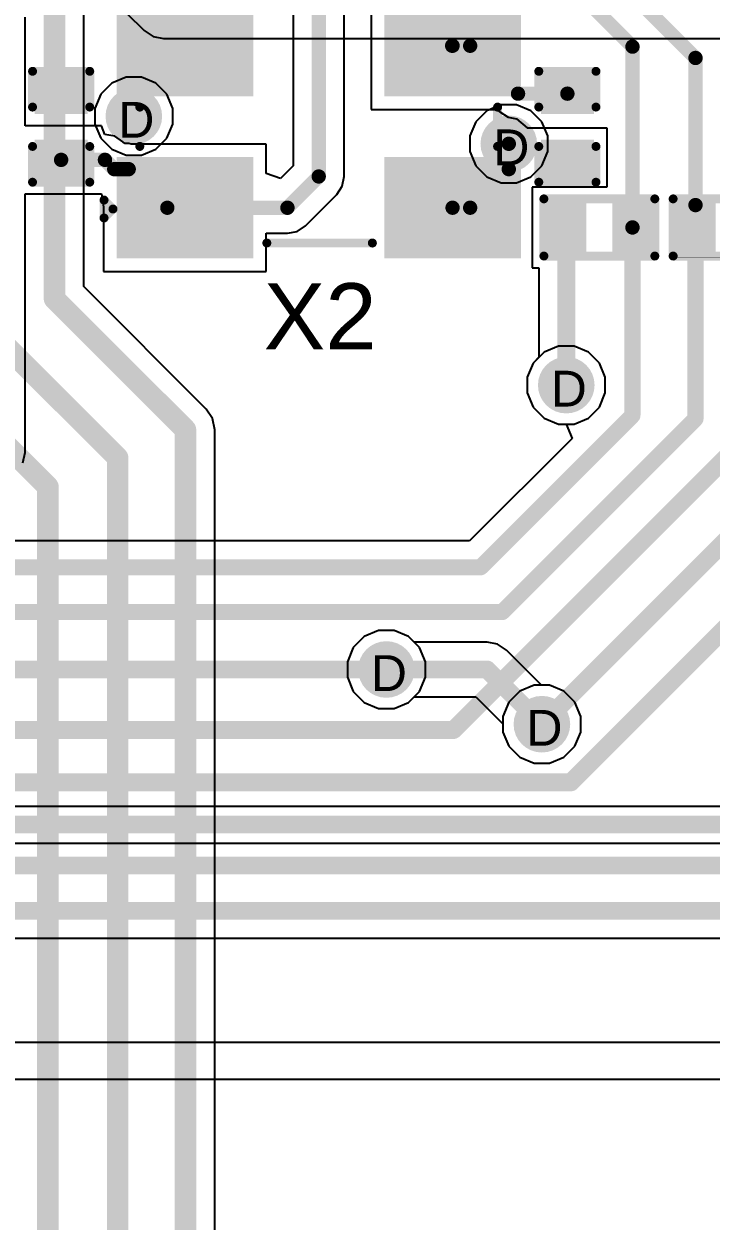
# Model space of a CAD drawing. Header units: inches. Extents: x 0 to 5401, y 0 to 5414.
# Drawn here: x 61.45 to 71.21, y 39.56 to 56.56 of the extents above; entities that cross this region are included whole.
import ezdxf

# ---------------------------------------------------------------- set-up
doc = ezdxf.new("R2010")
doc.units = ezdxf.units.IN
for name, color, linetype in [('Bottom Layer', 5, 'Continuous'), ('Bottom Solder', 6, 'Continuous'), ('Drill Drawing', 1, 'Continuous'), ('Layer 1', 16, 'Continuous'), ('Layer 2', 76, 'Continuous'), ('Top Layer', 1, 'Continuous'), ('Top Overlay', 2, 'Continuous'), ('Top Paste', 8, 'Continuous'), ('Top Solder', 216, 'Continuous'), ('Via Holes', 16, 'Continuous')]:
    doc.layers.add(name, color=color, linetype=linetype)
doc.styles.add('Arial', font='', dxfattribs={"height": 0.2})
doc.styles.get('Arial').set_extended_font_data('Arial')

# ---------------------------------------------------------------- blocks, each defined once
blk = doc.blocks.new('5TJ480000XYLBC__8')
at = {"layer": 'Top Layer'}
for points in [[(-2.8, 1.8), (-1, 1.8), (-1, 0.5), (-2.8, 0.5)], [(1, 1.8), (2.8, 1.8), (2.8, 0.5), (1, 0.5)], [(-2.8, -0.5), (-1, -0.5), (-1, -1.8), (-2.8, -1.8)], [(1, -0.5), (2.8, -0.5), (2.8, -1.8), (1, -1.8)]]:
    blk.add_hatch(color=1, dxfattribs=at).paths.add_polyline_path(points)
at = {"layer": 'Top Paste'}
for points in [[(-2.8, 1.8), (-1, 1.8), (-1, 0.5), (-2.8, 0.5)], [(1, 1.8), (2.8, 1.8), (2.8, 0.5), (1, 0.5)], [(-2.8, -0.5), (-1, -0.5), (-1, -1.8), (-2.8, -1.8)], [(1, -0.5), (2.8, -0.5), (2.8, -1.8), (1, -1.8)]]:
    blk.add_hatch(color=8, dxfattribs=at).paths.add_polyline_path(points)
at = {"layer": 'Top Solder'}
for points in [[(-2.87, 1.87), (-0.93, 1.87), (-0.93, 0.43), (-2.87, 0.43)], [(0.93, 1.87), (2.87, 1.87), (2.87, 0.43), (0.93, 0.43)], [(-2.87, -0.43), (-0.93, -0.43), (-0.93, -1.87), (-2.87, -1.87)], [(0.93, -0.43), (2.87, -0.43), (2.87, -1.87), (0.93, -1.87)]]:
    blk.add_hatch(color=216, dxfattribs=at).paths.add_polyline_path(points)
at = {"layer": 'Top Overlay'}
for points in [[(-0.737, 1.651, 0.127, 0.127, 0), (0.762, 1.651, 0.127, 0.127, 0)], [(-2.54, -0.279, 0.127, 0.127, 0), (-2.54, 0.279, 0.127, 0.127, 0)], [(2.54, -0.279, 0.127, 0.127, 0), (2.54, 0.279, 0.127, 0.127, 0)], [(-3.048, -1.295, 0.127, 0.127, 0), (-3.048, -1.041, 0.127, 0.127, 0)], [(-3.048, -1.041, 0.127, 0.127, 0), (-2.921, -1.168, 0.127, 0.127, 0)], [(-3.048, -1.295, 0.127, 0.127, 0), (-2.921, -1.168, 0.127, 0.127, 0)], [(-0.737, -1.651, 0.127, 0.127, 0), (0.762, -1.651, 0.127, 0.127, 0)]]:
    blk.add_lwpolyline(points, format="xyseb", dxfattribs=at)
for points in [[(-0.768, 1.651, 0.0635, 0.0635, 1), (-0.705, 1.651, 0.0635, 0.0635, 1)], [(0.73, 1.651, 0.0635, 0.0635, 1), (0.794, 1.651, 0.0635, 0.0635, 1)], [(-2.572, 0.279, 0.0635, 0.0635, 1), (-2.508, 0.279, 0.0635, 0.0635, 1)], [(2.508, 0.279, 0.0635, 0.0635, 1), (2.572, 0.279, 0.0635, 0.0635, 1)], [(-2.572, -0.279, 0.0635, 0.0635, 1), (-2.508, -0.279, 0.0635, 0.0635, 1)], [(2.508, -0.279, 0.0635, 0.0635, 1), (2.572, -0.279, 0.0635, 0.0635, 1)], [(-3.08, -1.041, 0.0635, 0.0635, 1), (-3.016, -1.041, 0.0635, 0.0635, 1)], [(-3.08, -1.041, 0.0635, 0.0635, 1), (-3.016, -1.041, 0.0635, 0.0635, 1)], [(-2.953, -1.168, 0.0635, 0.0635, 1), (-2.889, -1.168, 0.0635, 0.0635, 1)], [(-2.953, -1.168, 0.0635, 0.0635, 1), (-2.889, -1.168, 0.0635, 0.0635, 1)], [(-3.08, -1.295, 0.0635, 0.0635, 1), (-3.016, -1.295, 0.0635, 0.0635, 1)], [(-3.08, -1.295, 0.0635, 0.0635, 1), (-3.016, -1.295, 0.0635, 0.0635, 1)], [(-0.768, -1.651, 0.0635, 0.0635, 1), (-0.705, -1.651, 0.0635, 0.0635, 1)], [(0.73, -1.651, 0.0635, 0.0635, 1), (0.794, -1.651, 0.0635, 0.0635, 1)]]:
    blk.add_lwpolyline(points, format="xyseb", close=True, dxfattribs=at)
blk = doc.blocks.new('R___0402_157')
at = {"layer": 'Top Layer'}
for points in [[(-0.699, -0.318), (-0.699, 0.318), (-0.241, 0.318), (-0.241, -0.318)], [(0.241, -0.318), (0.241, 0.318), (0.699, 0.318), (0.699, -0.318)]]:
    blk.add_hatch(color=1, dxfattribs=at).paths.add_polyline_path(points)
at = {"layer": 'Top Paste'}
for points in [[(-0.699, -0.318), (-0.699, 0.318), (-0.241, 0.318), (-0.241, -0.318)], [(0.241, -0.318), (0.241, 0.318), (0.699, 0.318), (0.699, -0.318)]]:
    blk.add_hatch(color=8, dxfattribs=at).paths.add_polyline_path(points)
at = {"layer": 'Top Solder'}
for points in [[(-0.754, -0.373), (-0.754, 0.373), (-0.186, 0.373), (-0.186, -0.373)], [(0.186, -0.373), (0.186, 0.373), (0.754, 0.373), (0.754, -0.373)]]:
    blk.add_hatch(color=216, dxfattribs=at).paths.add_polyline_path(points)
at = {"layer": 'Top Overlay'}
for points in [[(-0.787, -0.406, 0.127, 0.127, 0), (-0.787, 0.406, 0.127, 0.127, 0)], [(-0.787, 0.406, 0.127, 0.127, 0), (0.787, 0.406, 0.127, 0.127, 0)], [(0.787, -0.406, 0.127, 0.127, 0), (0.787, 0.406, 0.127, 0.127, 0)], [(-0.787, -0.406, 0.127, 0.127, 0), (0.787, -0.406, 0.127, 0.127, 0)], [(-0.813, -0.432, 0.00323, 0.00323, 0), (0.813, -0.432, 0.00323, 0.00323, 0)]]:
    blk.add_lwpolyline(points, format="xyseb", dxfattribs=at)
for points in [[(-0.819, 0.406, 0.0635, 0.0635, 1), (-0.756, 0.406, 0.0635, 0.0635, 1)], [(-0.819, 0.406, 0.0635, 0.0635, 1), (-0.756, 0.406, 0.0635, 0.0635, 1)], [(0.756, 0.406, 0.0635, 0.0635, 1), (0.819, 0.406, 0.0635, 0.0635, 1)], [(0.756, 0.406, 0.0635, 0.0635, 1), (0.819, 0.406, 0.0635, 0.0635, 1)], [(-0.819, -0.406, 0.0635, 0.0635, 1), (-0.756, -0.406, 0.0635, 0.0635, 1)], [(-0.819, -0.406, 0.0635, 0.0635, 1), (-0.756, -0.406, 0.0635, 0.0635, 1)], [(-0.814, -0.432, 0.00161, 0.00161, 1), (-0.812, -0.432, 0.00161, 0.00161, 1)], [(0.756, -0.406, 0.0635, 0.0635, 1), (0.819, -0.406, 0.0635, 0.0635, 1)], [(0.756, -0.406, 0.0635, 0.0635, 1), (0.819, -0.406, 0.0635, 0.0635, 1)], [(0.812, -0.432, 0.00161, 0.00161, 1), (0.814, -0.432, 0.00161, 0.00161, 1)]]:
    blk.add_lwpolyline(points, format="xyseb", close=True, dxfattribs=at)
blk = doc.blocks.new('R___0402_158')
at = {"layer": 'Top Layer'}
for points in [[(-0.699, -0.318), (-0.699, 0.318), (-0.241, 0.318), (-0.241, -0.318)], [(0.241, -0.318), (0.241, 0.318), (0.699, 0.318), (0.699, -0.318)]]:
    blk.add_hatch(color=1, dxfattribs=at).paths.add_polyline_path(points)
at = {"layer": 'Top Paste'}
for points in [[(-0.699, -0.318), (-0.699, 0.318), (-0.241, 0.318), (-0.241, -0.318)], [(0.241, -0.318), (0.241, 0.318), (0.699, 0.318), (0.699, -0.318)]]:
    blk.add_hatch(color=8, dxfattribs=at).paths.add_polyline_path(points)
at = {"layer": 'Top Solder'}
for points in [[(-0.754, -0.373), (-0.754, 0.373), (-0.186, 0.373), (-0.186, -0.373)], [(0.186, -0.373), (0.186, 0.373), (0.754, 0.373), (0.754, -0.373)]]:
    blk.add_hatch(color=216, dxfattribs=at).paths.add_polyline_path(points)
at = {"layer": 'Top Overlay'}
for points in [[(-0.787, 0.406, 0.127, 0.127, 0), (-0.787, -0.406, 0.127, 0.127, 0)], [(0.787, 0.406, 0.127, 0.127, 0), (-0.787, 0.406, 0.127, 0.127, 0)], [(0.787, 0.406, 0.127, 0.127, 0), (0.787, -0.406, 0.127, 0.127, 0)], [(0.787, -0.406, 0.127, 0.127, 0), (-0.787, -0.406, 0.127, 0.127, 0)], [(0.813, -0.432, 0.00323, 0.00323, 0), (-0.813, -0.432, 0.00323, 0.00323, 0)]]:
    blk.add_lwpolyline(points, format="xyseb", dxfattribs=at)
for points in [[(-0.819, 0.406, 0.0635, 0.0635, 1), (-0.756, 0.406, 0.0635, 0.0635, 1)], [(-0.819, 0.406, 0.0635, 0.0635, 1), (-0.756, 0.406, 0.0635, 0.0635, 1)], [(0.756, 0.406, 0.0635, 0.0635, 1), (0.819, 0.406, 0.0635, 0.0635, 1)], [(0.756, 0.406, 0.0635, 0.0635, 1), (0.819, 0.406, 0.0635, 0.0635, 1)], [(-0.819, -0.406, 0.0635, 0.0635, 1), (-0.756, -0.406, 0.0635, 0.0635, 1)], [(-0.819, -0.406, 0.0635, 0.0635, 1), (-0.756, -0.406, 0.0635, 0.0635, 1)], [(-0.814, -0.432, 0.00161, 0.00161, 1), (-0.812, -0.432, 0.00161, 0.00161, 1)], [(0.756, -0.406, 0.0635, 0.0635, 1), (0.819, -0.406, 0.0635, 0.0635, 1)], [(0.756, -0.406, 0.0635, 0.0635, 1), (0.819, -0.406, 0.0635, 0.0635, 1)], [(0.812, -0.432, 0.00161, 0.00161, 1), (0.814, -0.432, 0.00161, 0.00161, 1)]]:
    blk.add_lwpolyline(points, format="xyseb", close=True, dxfattribs=at)
blk = doc.blocks.new('C___0402_306')
at = {"layer": 'Top Layer'}
for points in [[(-0.699, -0.318), (-0.699, 0.318), (-0.241, 0.318), (-0.241, -0.318)], [(0.241, -0.318), (0.241, 0.318), (0.699, 0.318), (0.699, -0.318)]]:
    blk.add_hatch(color=1, dxfattribs=at).paths.add_polyline_path(points)
at = {"layer": 'Top Paste'}
for points in [[(-0.699, -0.318), (-0.699, 0.318), (-0.241, 0.318), (-0.241, -0.318)], [(0.241, -0.318), (0.241, 0.318), (0.699, 0.318), (0.699, -0.318)]]:
    blk.add_hatch(color=8, dxfattribs=at).paths.add_polyline_path(points)
at = {"layer": 'Top Solder'}
for points in [[(-0.758, -0.377), (-0.758, 0.377), (-0.181, 0.377), (-0.181, -0.377)], [(0.181, -0.377), (0.181, 0.377), (0.758, 0.377), (0.758, -0.377)]]:
    blk.add_hatch(color=216, dxfattribs=at).paths.add_polyline_path(points)
at = {"layer": 'Top Overlay'}
for points in [[(-0.787, 0.406, 0.127, 0.127, 0), (-0.279, 0.406, 0.127, 0.127, 0)], [(-0.787, 0.406, 0.127, 0.127, 0), (-0.787, -0.406, 0.127, 0.127, 0)], [(0.279, 0.406, 0.127, 0.127, 0), (0.787, 0.406, 0.127, 0.127, 0)], [(0.787, 0.406, 0.127, 0.127, 0), (0.787, -0.406, 0.127, 0.127, 0)], [(-0.787, -0.406, 0.127, 0.127, 0), (-0.279, -0.406, 0.127, 0.127, 0)], [(0.279, -0.406, 0.127, 0.127, 0), (0.787, -0.406, 0.127, 0.127, 0)]]:
    blk.add_lwpolyline(points, format="xyseb", dxfattribs=at)
for points in [[(-0.819, 0.406, 0.0635, 0.0635, 1), (-0.756, 0.406, 0.0635, 0.0635, 1)], [(-0.819, 0.406, 0.0635, 0.0635, 1), (-0.756, 0.406, 0.0635, 0.0635, 1)], [(-0.311, 0.406, 0.0635, 0.0635, 1), (-0.248, 0.406, 0.0635, 0.0635, 1)], [(0.248, 0.406, 0.0635, 0.0635, 1), (0.311, 0.406, 0.0635, 0.0635, 1)], [(0.756, 0.406, 0.0635, 0.0635, 1), (0.819, 0.406, 0.0635, 0.0635, 1)], [(0.756, 0.406, 0.0635, 0.0635, 1), (0.819, 0.406, 0.0635, 0.0635, 1)], [(-0.819, -0.406, 0.0635, 0.0635, 1), (-0.756, -0.406, 0.0635, 0.0635, 1)], [(-0.819, -0.406, 0.0635, 0.0635, 1), (-0.756, -0.406, 0.0635, 0.0635, 1)], [(-0.311, -0.406, 0.0635, 0.0635, 1), (-0.248, -0.406, 0.0635, 0.0635, 1)], [(0.248, -0.406, 0.0635, 0.0635, 1), (0.311, -0.406, 0.0635, 0.0635, 1)], [(0.756, -0.406, 0.0635, 0.0635, 1), (0.819, -0.406, 0.0635, 0.0635, 1)], [(0.756, -0.406, 0.0635, 0.0635, 1), (0.819, -0.406, 0.0635, 0.0635, 1)]]:
    blk.add_lwpolyline(points, format="xyseb", close=True, dxfattribs=at)
blk = doc.blocks.new('C___0402_307')
at = {"layer": 'Top Layer'}
for points in [[(-0.699, -0.318), (-0.699, 0.317), (-0.241, 0.317), (-0.241, -0.318)], [(0.241, -0.318), (0.241, 0.317), (0.699, 0.317), (0.699, -0.318)]]:
    blk.add_hatch(color=1, dxfattribs=at).paths.add_polyline_path(points)
at = {"layer": 'Top Paste'}
for points in [[(-0.699, -0.318), (-0.699, 0.317), (-0.241, 0.317), (-0.241, -0.318)], [(0.241, -0.318), (0.241, 0.317), (0.699, 0.317), (0.699, -0.318)]]:
    blk.add_hatch(color=8, dxfattribs=at).paths.add_polyline_path(points)
at = {"layer": 'Top Solder'}
for points in [[(-0.758, -0.377), (-0.758, 0.377), (-0.181, 0.377), (-0.181, -0.377)], [(0.181, -0.377), (0.181, 0.377), (0.758, 0.377), (0.758, -0.377)]]:
    blk.add_hatch(color=216, dxfattribs=at).paths.add_polyline_path(points)
at = {"layer": 'Top Overlay'}
for points in [[(-0.279, 0.406, 0.127, 0.127, 0), (-0.787, 0.406, 0.127, 0.127, 0)], [(-0.787, -0.406, 0.127, 0.127, 0), (-0.787, 0.406, 0.127, 0.127, 0)], [(0.787, 0.406, 0.127, 0.127, 0), (0.279, 0.406, 0.127, 0.127, 0)], [(0.787, -0.406, 0.127, 0.127, 0), (0.787, 0.406, 0.127, 0.127, 0)], [(-0.279, -0.406, 0.127, 0.127, 0), (-0.787, -0.406, 0.127, 0.127, 0)], [(0.787, -0.406, 0.127, 0.127, 0), (0.279, -0.406, 0.127, 0.127, 0)]]:
    blk.add_lwpolyline(points, format="xyseb", dxfattribs=at)
for points in [[(-0.819, 0.406, 0.0635, 0.0635, 1), (-0.756, 0.406, 0.0635, 0.0635, 1)], [(-0.819, 0.406, 0.0635, 0.0635, 1), (-0.756, 0.406, 0.0635, 0.0635, 1)], [(-0.311, 0.406, 0.0635, 0.0635, 1), (-0.248, 0.406, 0.0635, 0.0635, 1)], [(0.248, 0.406, 0.0635, 0.0635, 1), (0.311, 0.406, 0.0635, 0.0635, 1)], [(0.756, 0.406, 0.0635, 0.0635, 1), (0.819, 0.406, 0.0635, 0.0635, 1)], [(0.756, 0.406, 0.0635, 0.0635, 1), (0.819, 0.406, 0.0635, 0.0635, 1)], [(-0.819, -0.406, 0.0635, 0.0635, 1), (-0.756, -0.406, 0.0635, 0.0635, 1)], [(-0.819, -0.406, 0.0635, 0.0635, 1), (-0.756, -0.406, 0.0635, 0.0635, 1)], [(-0.311, -0.406, 0.0635, 0.0635, 1), (-0.248, -0.406, 0.0635, 0.0635, 1)], [(0.248, -0.406, 0.0635, 0.0635, 1), (0.311, -0.406, 0.0635, 0.0635, 1)], [(0.756, -0.406, 0.0635, 0.0635, 1), (0.819, -0.406, 0.0635, 0.0635, 1)], [(0.756, -0.406, 0.0635, 0.0635, 1), (0.819, -0.406, 0.0635, 0.0635, 1)]]:
    blk.add_lwpolyline(points, format="xyseb", close=True, dxfattribs=at)

msp = doc.modelspace()

# ---------------------------------------------------------------- hatches: boundary and pattern name
at = {"layer": 'Bottom Layer'}
h = msp.add_hatch(color=5, dxfattribs=at)
edge = h.paths.add_edge_path()
edge.add_arc((63.013, 55.246), 0.3, 0, 360)
h = msp.add_hatch(color=5, dxfattribs=at)
edge = h.paths.add_edge_path()
edge.add_arc((68.337, 54.855), 0.3, 0, 360)
h = msp.add_hatch(color=5, dxfattribs=at)
edge = h.paths.add_edge_path()
edge.add_arc((69.153, 51.428), 0.3, 0, 360)
h = msp.add_hatch(color=5, dxfattribs=at)
edge = h.paths.add_edge_path()
edge.add_arc((66.599, 47.39), 0.3, 0, 360)
h = msp.add_hatch(color=5, dxfattribs=at)
edge = h.paths.add_edge_path()
edge.add_arc((68.807, 46.613), 0.3, 0, 360)
at = {"layer": 'Bottom Solder'}
h = msp.add_hatch(color=6, dxfattribs=at)
edge = h.paths.add_edge_path()
edge.add_arc((63.013, 55.246), 0.402, 0, 360)
h = msp.add_hatch(color=6, dxfattribs=at)
edge = h.paths.add_edge_path()
edge.add_arc((68.337, 54.855), 0.402, 0, 360)
h = msp.add_hatch(color=6, dxfattribs=at)
edge = h.paths.add_edge_path()
edge.add_arc((69.153, 51.428), 0.402, 0, 360)
h = msp.add_hatch(color=6, dxfattribs=at)
edge = h.paths.add_edge_path()
edge.add_arc((66.599, 47.39), 0.402, 0, 360)
h = msp.add_hatch(color=6, dxfattribs=at)
edge = h.paths.add_edge_path()
edge.add_arc((68.807, 46.613), 0.402, 0, 360)
at = {"layer": 'Layer 1'}
h = msp.add_hatch(color=16, dxfattribs=at)
edge = h.paths.add_edge_path()
edge.add_arc((63.013, 55.246), 0.3, 0, 360)
h = msp.add_hatch(color=16, dxfattribs=at)
edge = h.paths.add_edge_path()
edge.add_arc((68.337, 54.855), 0.3, 0, 360)
h = msp.add_hatch(color=16, dxfattribs=at)
edge = h.paths.add_edge_path()
edge.add_arc((69.153, 51.428), 0.3, 0, 360)
h = msp.add_hatch(color=16, dxfattribs=at)
edge = h.paths.add_edge_path()
edge.add_arc((66.599, 47.39), 0.3, 0, 360)
h = msp.add_hatch(color=16, dxfattribs=at)
edge = h.paths.add_edge_path()
edge.add_arc((68.807, 46.613), 0.3, 0, 360)
at = {"layer": 'Layer 2'}
h = msp.add_hatch(color=76, dxfattribs=at)
edge = h.paths.add_edge_path()
edge.add_arc((63.013, 55.246), 0.3, 0, 360)
h = msp.add_hatch(color=76, dxfattribs=at)
edge = h.paths.add_edge_path()
edge.add_arc((68.337, 54.855), 0.3, 0, 360)
h = msp.add_hatch(color=76, dxfattribs=at)
edge = h.paths.add_edge_path()
edge.add_arc((69.153, 51.428), 0.3, 0, 360)
h = msp.add_hatch(color=76, dxfattribs=at)
edge = h.paths.add_edge_path()
edge.add_arc((66.599, 47.39), 0.3, 0, 360)
h = msp.add_hatch(color=76, dxfattribs=at)
edge = h.paths.add_edge_path()
edge.add_arc((68.807, 46.613), 0.3, 0, 360)
at = {"layer": 'Top Layer'}
h = msp.add_hatch(color=1, dxfattribs=at)
edge = h.paths.add_edge_path()
edge.add_arc((63.013, 55.246), 0.3, 0, 360)
h = msp.add_hatch(color=1, dxfattribs=at)
edge = h.paths.add_edge_path()
edge.add_arc((68.337, 54.855), 0.3, 0, 360)
h = msp.add_hatch(color=1, dxfattribs=at)
edge = h.paths.add_edge_path()
edge.add_arc((69.153, 51.428), 0.3, 0, 360)
h = msp.add_hatch(color=1, dxfattribs=at)
edge = h.paths.add_edge_path()
edge.add_arc((66.599, 47.39), 0.3, 0, 360)
h = msp.add_hatch(color=1, dxfattribs=at)
edge = h.paths.add_edge_path()
edge.add_arc((68.807, 46.613), 0.3, 0, 360)
at = {"layer": 'Top Solder'}
h = msp.add_hatch(color=216, dxfattribs=at)
edge = h.paths.add_edge_path()
edge.add_arc((63.013, 55.246), 0.402, 0, 360)
h = msp.add_hatch(color=216, dxfattribs=at)
edge = h.paths.add_edge_path()
edge.add_arc((68.337, 54.855), 0.402, 0, 360)
h = msp.add_hatch(color=216, dxfattribs=at)
edge = h.paths.add_edge_path()
edge.add_arc((69.153, 51.428), 0.402, 0, 360)
h = msp.add_hatch(color=216, dxfattribs=at)
edge = h.paths.add_edge_path()
edge.add_arc((66.599, 47.39), 0.402, 0, 360)
h = msp.add_hatch(color=216, dxfattribs=at)
edge = h.paths.add_edge_path()
edge.add_arc((68.807, 46.613), 0.402, 0, 360)
at = {"layer": 'Via Holes'}
h = msp.add_hatch(color=7, dxfattribs=at)
edge = h.paths.add_edge_path()
edge.add_arc((63.013, 55.246), 0.15, 0, 360)
h = msp.add_hatch(color=7, dxfattribs=at)
edge = h.paths.add_edge_path()
edge.add_arc((68.337, 54.855), 0.15, 0, 360)
h = msp.add_hatch(color=7, dxfattribs=at)
edge = h.paths.add_edge_path()
edge.add_arc((69.153, 51.428), 0.15, 0, 360)
h = msp.add_hatch(color=7, dxfattribs=at)
edge = h.paths.add_edge_path()
edge.add_arc((66.599, 47.39), 0.15, 0, 360)
h = msp.add_hatch(color=7, dxfattribs=at)
edge = h.paths.add_edge_path()
edge.add_arc((68.807, 46.613), 0.15, 0, 360)

# ---------------------------------------------------------------- linework, layer by layer
at = {"layer": 'Bottom Layer'}
for p, q in [((62.504, 57.119), (63.161, 56.462)), ((62.301, 52.827), (62.301, 57.035)), ((63.161, 56.462), (63.287, 56.378)), ((63.287, 56.378), (63.436, 56.349)), ((63.436, 56.349), (82.474, 56.349)), ((64.04, 51.088), (62.301, 52.827)), ((68.839, 51.898), (68.683, 51.742)), ((69.043, 51.982), (68.839, 51.898)), ((69.263, 51.982), (69.043, 51.982)), ((69.467, 51.898), (69.263, 51.982)), ((69.623, 51.742), (69.467, 51.898)), ((68.683, 51.742), (68.599, 51.539)), ((69.707, 51.539), (69.623, 51.742)), ((68.599, 51.539), (68.599, 51.318)), ((69.707, 51.318), (69.707, 51.539)), ((68.599, 51.318), (68.683, 51.115)), ((69.623, 51.115), (69.707, 51.318)), ((64.13, 50.953), (64.04, 51.088)), ((68.683, 51.115), (68.839, 50.959)), ((69.467, 50.959), (69.623, 51.115)), ((64.161, 50.795), (64.13, 50.953)), ((68.839, 50.959), (69.043, 50.874)), ((69.043, 50.874), (69.263, 50.874)), ((69.263, 50.874), (69.467, 50.959)), ((64.161, 25.248), (64.161, 50.795)), ((66.489, 47.944), (66.285, 47.859)), ((66.709, 47.944), (66.489, 47.944)), ((66.913, 47.859), (66.709, 47.944)), ((66.285, 47.859), (66.129, 47.704)), ((66.994, 47.778), (66.913, 47.859)), ((68.029, 47.778), (66.994, 47.778)), ((68.178, 47.749), (68.029, 47.778)), ((66.129, 47.704), (66.045, 47.5)), ((68.304, 47.664), (68.178, 47.749)), ((68.802, 47.167), (68.304, 47.664)), ((66.045, 47.5), (66.045, 47.28)), ((66.045, 47.28), (66.129, 47.076)), ((68.917, 47.167), (68.802, 47.167)), ((69.12, 47.082), (68.917, 47.167)), ((66.129, 47.076), (66.285, 46.92)), ((66.285, 46.92), (66.489, 46.836)), ((66.709, 46.836), (66.913, 46.92)), ((66.913, 46.92), (66.994, 47.001)), ((66.994, 47.001), (67.868, 47.001)), ((67.868, 47.001), (68.253, 46.617)), ((69.276, 46.926), (69.12, 47.082)), ((69.361, 46.723), (69.276, 46.926)), ((66.489, 46.836), (66.709, 46.836)), ((68.253, 46.617), (68.253, 46.502)), ((69.361, 46.502), (69.361, 46.723)), ((68.253, 46.502), (68.337, 46.299)), ((69.276, 46.299), (69.361, 46.502)), ((68.337, 46.299), (68.493, 46.143)), ((69.12, 46.143), (69.276, 46.299)), ((68.493, 46.143), (68.696, 46.059)), ((68.917, 46.059), (69.12, 46.143)), ((68.696, 46.059), (68.917, 46.059))]:
    msp.add_line(p, q, dxfattribs=at)
for points in [[(61.887, 52.655, 0.305, 0.305, 0), (61.887, 77.254, 0.305, 0.305, 0)], [(61.887, 52.655, 0.305, 0.305, 0), (63.747, 50.795, 0.305, 0.305, 0)], [(61.135, 52.044, 0.305, 0.305, 0), (62.784, 50.396, 0.305, 0.305, 0)], [(60.326, 51.453, 0.305, 0.305, 0), (61.793, 49.985, 0.305, 0.305, 0)], [(63.747, 25.076, 0.305, 0.305, 0), (63.747, 50.795, 0.305, 0.305, 0)], [(62.784, 23.355, 0.305, 0.305, 0), (62.784, 50.396, 0.305, 0.305, 0)], [(61.793, 25.058, 0.305, 0.305, 0), (61.793, 49.985, 0.305, 0.305, 0)], [(66.599, 47.39, 0.254, 0.254, 0), (68.029, 47.39, 0.254, 0.254, 0)], [(68.029, 47.39, 0.254, 0.254, 0), (68.807, 46.613, 0.254, 0.254, 0)]]:
    msp.add_lwpolyline(points, format="xyseb", dxfattribs=at)
for points in [[(61.81, 52.655, 0.152, 0.152, 1), (61.963, 52.655, 0.152, 0.152, 1)], [(61.81, 52.655, 0.152, 0.152, 1), (61.963, 52.655, 0.152, 0.152, 1)], [(63.671, 50.795, 0.152, 0.152, 1), (63.823, 50.795, 0.152, 0.152, 1)], [(63.671, 50.795, 0.152, 0.152, 1), (63.823, 50.795, 0.152, 0.152, 1)], [(62.707, 50.396, 0.152, 0.152, 1), (62.86, 50.396, 0.152, 0.152, 1)], [(62.707, 50.396, 0.152, 0.152, 1), (62.86, 50.396, 0.152, 0.152, 1)], [(61.717, 49.985, 0.152, 0.152, 1), (61.87, 49.985, 0.152, 0.152, 1)], [(61.717, 49.985, 0.152, 0.152, 1), (61.87, 49.985, 0.152, 0.152, 1)], [(66.535, 47.39, 0.127, 0.127, 1), (66.662, 47.39, 0.127, 0.127, 1)], [(67.966, 47.39, 0.127, 0.127, 1), (68.093, 47.39, 0.127, 0.127, 1)], [(67.966, 47.39, 0.127, 0.127, 1), (68.093, 47.39, 0.127, 0.127, 1)], [(68.743, 46.613, 0.127, 0.127, 1), (68.87, 46.613, 0.127, 0.127, 1)]]:
    msp.add_lwpolyline(points, format="xyseb", close=True, dxfattribs=at)
at = {"layer": 'Layer 1'}
for p, q in [((68.839, 51.898), (68.683, 51.742)), ((69.043, 51.982), (68.839, 51.898)), ((69.263, 51.982), (69.043, 51.982)), ((69.467, 51.898), (69.263, 51.982)), ((69.623, 51.742), (69.467, 51.898)), ((68.683, 51.742), (68.599, 51.539)), ((69.707, 51.539), (69.623, 51.742)), ((68.599, 51.539), (68.599, 51.318)), ((69.707, 51.318), (69.707, 51.539)), ((68.599, 51.318), (68.683, 51.115)), ((69.623, 51.115), (69.707, 51.318)), ((68.683, 51.115), (68.839, 50.959)), ((69.467, 50.959), (69.623, 51.115)), ((68.839, 50.959), (69.043, 50.874)), ((69.043, 50.874), (69.263, 50.874)), ((69.263, 50.874), (69.467, 50.959)), ((66.489, 47.944), (66.285, 47.859)), ((66.709, 47.944), (66.489, 47.944)), ((66.913, 47.859), (66.709, 47.944)), ((66.285, 47.859), (66.129, 47.704)), ((67.068, 47.704), (66.913, 47.859)), ((66.129, 47.704), (66.045, 47.5)), ((67.153, 47.5), (67.068, 47.704)), ((66.045, 47.5), (66.045, 47.28)), ((67.153, 47.28), (67.153, 47.5)), ((66.045, 47.28), (66.129, 47.076)), ((67.068, 47.076), (67.153, 47.28)), ((68.696, 47.167), (68.493, 47.082)), ((68.917, 47.167), (68.696, 47.167)), ((69.12, 47.082), (68.917, 47.167)), ((66.129, 47.076), (66.285, 46.92)), ((66.285, 46.92), (66.489, 46.836)), ((66.709, 46.836), (66.913, 46.92)), ((66.913, 46.92), (67.068, 47.076)), ((68.337, 46.926), (68.253, 46.723)), ((68.493, 47.082), (68.337, 46.926)), ((69.276, 46.926), (69.12, 47.082)), ((69.361, 46.723), (69.276, 46.926)), ((66.489, 46.836), (66.709, 46.836)), ((68.253, 46.723), (68.253, 46.502)), ((69.361, 46.502), (69.361, 46.723)), ((68.253, 46.502), (68.337, 46.299)), ((69.276, 46.299), (69.361, 46.502)), ((68.337, 46.299), (68.493, 46.143)), ((69.12, 46.143), (69.276, 46.299)), ((68.493, 46.143), (68.696, 46.059)), ((68.917, 46.059), (69.12, 46.143)), ((68.696, 46.059), (68.917, 46.059))]:
    msp.add_line(p, q, dxfattribs=at)
at = {"layer": 'Layer 2'}
for p, q in [((62.903, 55.8), (62.699, 55.716)), ((63.123, 55.8), (62.903, 55.8)), ((63.327, 55.716), (63.123, 55.8)), ((62.699, 55.716), (62.543, 55.56)), ((63.483, 55.56), (63.327, 55.716)), ((62.543, 55.56), (62.459, 55.357)), ((63.567, 55.357), (63.483, 55.56)), ((62.459, 55.357), (62.459, 55.136)), ((63.567, 55.136), (63.567, 55.357)), ((68.023, 55.325), (67.867, 55.169)), ((68.227, 55.409), (68.023, 55.325)), ((68.447, 55.409), (68.227, 55.409)), ((68.651, 55.325), (68.447, 55.409)), ((68.806, 55.169), (68.651, 55.325)), ((62.459, 55.136), (62.543, 54.933)), ((63.483, 54.933), (63.567, 55.136)), ((67.867, 55.169), (67.783, 54.966)), ((68.891, 54.966), (68.806, 55.169)), ((62.543, 54.933), (62.699, 54.777)), ((63.327, 54.777), (63.483, 54.933)), ((67.783, 54.966), (67.783, 54.745)), ((68.891, 54.745), (68.891, 54.966)), ((62.699, 54.777), (62.903, 54.692)), ((63.123, 54.692), (63.327, 54.777)), ((67.783, 54.745), (67.867, 54.542)), ((68.806, 54.542), (68.891, 54.745)), ((62.903, 54.692), (63.123, 54.692)), ((67.867, 54.542), (68.023, 54.386)), ((68.651, 54.386), (68.806, 54.542)), ((68.023, 54.386), (68.227, 54.301)), ((68.227, 54.301), (68.447, 54.301)), ((68.447, 54.301), (68.651, 54.386)), ((66.489, 47.944), (66.285, 47.859)), ((66.709, 47.944), (66.489, 47.944)), ((66.913, 47.859), (66.709, 47.944)), ((66.285, 47.859), (66.129, 47.704)), ((67.068, 47.704), (66.913, 47.859)), ((66.129, 47.704), (66.045, 47.5)), ((67.153, 47.5), (67.068, 47.704)), ((66.045, 47.5), (66.045, 47.28)), ((67.153, 47.28), (67.153, 47.5)), ((66.045, 47.28), (66.129, 47.076)), ((67.068, 47.076), (67.153, 47.28)), ((68.696, 47.167), (68.493, 47.082)), ((68.917, 47.167), (68.696, 47.167)), ((69.12, 47.082), (68.917, 47.167)), ((66.129, 47.076), (66.285, 46.92)), ((66.285, 46.92), (66.489, 46.836)), ((66.709, 46.836), (66.913, 46.92)), ((66.913, 46.92), (67.068, 47.076)), ((68.337, 46.926), (68.253, 46.723)), ((68.493, 47.082), (68.337, 46.926)), ((69.276, 46.926), (69.12, 47.082)), ((69.361, 46.723), (69.276, 46.926)), ((66.489, 46.836), (66.709, 46.836)), ((68.253, 46.723), (68.253, 46.502)), ((69.361, 46.502), (69.361, 46.723)), ((68.253, 46.502), (68.337, 46.299)), ((69.276, 46.299), (69.361, 46.502)), ((68.337, 46.299), (68.493, 46.143)), ((69.12, 46.143), (69.276, 46.299)), ((68.493, 46.143), (68.696, 46.059)), ((68.917, 46.059), (69.12, 46.143)), ((68.696, 46.059), (68.917, 46.059)), ((108.052, 45.444), (34.68, 45.444)), ((34.68, 44.926), (108.052, 44.926))]:
    msp.add_line(p, q, dxfattribs=at)
at = {"layer": 'Top Layer'}
for p, q in [((65.276, 57.154), (65.276, 54.541)), ((66.001, 54.391), (66.001, 57.103)), ((66.384, 57.089), (66.384, 55.343)), ((61.468, 55.109), (61.468, 56.651)), ((66.384, 55.343), (68.18, 55.343)), ((68.18, 55.343), (68.212, 55.31)), ((68.212, 55.31), (68.212, 55.31)), ((68.212, 55.31), (68.33, 55.232)), ((62.552, 55.109), (61.468, 55.109)), ((62.603, 54.989), (62.552, 55.109)), ((68.33, 55.232), (68.446, 55.209)), ((68.446, 55.209), (68.598, 55.084)), ((68.598, 55.084), (68.598, 55.084)), ((68.598, 55.084), (68.598, 55.084)), ((68.598, 55.084), (69.73, 55.084)), ((69.73, 55.084), (69.73, 54.239)), ((62.742, 54.962), (62.603, 54.989)), ((62.859, 54.883), (62.742, 54.962)), ((62.885, 54.858), (62.859, 54.883)), ((62.94, 54.858), (62.885, 54.858)), ((62.975, 54.851), (62.94, 54.858)), ((62.94, 54.858), (62.94, 54.858)), ((64.892, 54.851), (62.975, 54.851)), ((64.892, 54.435), (64.892, 54.851)), ((65.096, 54.361), (64.892, 54.435)), ((65.276, 54.541), (65.096, 54.361)), ((65.895, 54.135), (65.973, 54.252)), ((65.973, 54.252), (66.001, 54.391)), ((69.73, 54.239), (68.67, 54.239)), ((68.67, 54.239), (68.67, 53.096)), ((61.468, 50.472), (61.468, 54.144)), ((61.468, 54.144), (62.552, 54.144)), ((62.552, 54.144), (62.584, 53.954)), ((65.45, 53.69), (65.895, 54.135)), ((65.895, 54.135), (65.895, 54.135)), ((62.584, 53.954), (62.584, 53.043)), ((64.892, 53.043), (64.892, 53.584)), ((64.892, 53.584), (65.194, 53.584)), ((65.194, 53.584), (65.333, 53.612)), ((65.194, 53.584), (65.194, 53.584)), ((65.333, 53.612), (65.45, 53.69)), ((62.584, 53.043), (64.892, 53.043)), ((68.67, 53.096), (68.765, 53.096)), ((68.765, 53.096), (68.765, 51.823)), ((68.683, 51.742), (68.599, 51.539)), ((68.765, 51.823), (68.683, 51.742)), ((68.599, 51.539), (68.599, 51.318)), ((68.599, 51.318), (68.683, 51.115)), ((68.683, 51.115), (68.839, 50.959)), ((68.839, 50.959), (69.043, 50.874)), ((69.043, 50.874), (69.152, 50.874)), ((69.152, 50.874), (69.236, 50.671)), ((69.236, 50.671), (67.781, 49.216)), ((61.438, 50.323), (61.468, 50.472)), ((67.781, 49.216), (60.639, 49.216)), ((46.812, 43.575), (80.848, 43.575)), ((144.17, 42.091), (32.776, 42.091)), ((29.642, 41.573), (144.17, 41.573))]:
    msp.add_line(p, q, dxfattribs=at)
for points in [[(65.638, 54.391, 0.203, 0.203, 0), (65.638, 57.789, 0.203, 0.203, 0)], [(69.586, 57.476, 0.203, 0.203, 0), (70.988, 56.074, 0.203, 0.203, 0)], [(69.124, 57.204, 0.203, 0.203, 0), (70.093, 56.235, 0.203, 0.203, 0)], [(66.985, 56.795, 0.203, 0.203, 0), (67.533, 56.247, 0.203, 0.203, 0)], [(63.013, 55.74, 0.254, 0.254, 0), (63.52, 56.247, 0.254, 0.254, 0)], [(63.52, 56.247, 0.254, 0.254, 0), (63.738, 56.247, 0.254, 0.254, 0)], [(67.533, 56.247, 0.203, 0.203, 0), (67.538, 56.247, 0.203, 0.203, 0)], [(67.538, 56.247, 0.203, 0.203, 0), (67.788, 56.247, 0.203, 0.203, 0)], [(67.788, 56.247, 0.203, 0.203, 0), (68.469, 55.567, 0.203, 0.203, 0)], [(70.093, 53.667, 0.203, 0.203, 0), (70.093, 56.235, 0.203, 0.203, 0)], [(70.988, 53.985, 0.203, 0.203, 0), (70.988, 56.074, 0.203, 0.203, 0)], [(63.013, 55.246, 0.254, 0.254, 0), (63.013, 55.74, 0.254, 0.254, 0)], [(68.469, 55.567, 0.203, 0.203, 0), (69.169, 55.567, 0.203, 0.203, 0)], [(68.337, 54.495, 0.203, 0.203, 0), (68.337, 54.855, 0.203, 0.203, 0)], [(61.981, 54.627, 0.203, 0.203, 0), (62.603, 54.627, 0.203, 0.203, 0)], [(62.603, 54.627, 0.203, 0.203, 0), (62.735, 54.495, 0.203, 0.203, 0)], [(62.735, 54.495, 0.203, 0.203, 0), (62.94, 54.495, 0.203, 0.203, 0)], [(62.94, 54.495, 0.203, 0.203, 0), (63.488, 53.947, 0.203, 0.203, 0)], [(67.788, 53.947, 0.203, 0.203, 0), (68.337, 54.495, 0.203, 0.203, 0)], [(65.194, 53.947, 0.203, 0.203, 0), (65.638, 54.391, 0.203, 0.203, 0)], [(70.988, 53.667, 0.229, 0.229, 0), (70.988, 53.985, 0.229, 0.229, 0)], [(63.488, 53.947, 0.203, 0.203, 0), (65.194, 53.947, 0.203, 0.203, 0)], [(67.538, 53.947, 0.203, 0.203, 0), (67.788, 53.947, 0.203, 0.203, 0)], [(69.153, 51.428, 0.254, 0.254, 0), (69.153, 53.667, 0.254, 0.254, 0)], [(70.093, 50.997, 0.229, 0.229, 0), (70.093, 53.667, 0.229, 0.229, 0)], [(70.988, 50.95, 0.229, 0.229, 0), (70.988, 53.667, 0.229, 0.229, 0)], [(67.55, 46.53, 0.254, 0.254, 0), (72.56, 51.539, 0.254, 0.254, 0)], [(67.937, 48.841, 0.229, 0.229, 0), (70.093, 50.997, 0.229, 0.229, 0)], [(68.244, 48.206, 0.229, 0.229, 0), (70.988, 50.95, 0.229, 0.229, 0)], [(68.807, 46.613, 0.254, 0.254, 0), (73.135, 50.941, 0.254, 0.254, 0)], [(69.219, 45.787, 0.254, 0.254, 0), (73.705, 50.274, 0.254, 0.254, 0)], [(53.236, 48.841, 0.229, 0.229, 0), (67.937, 48.841, 0.229, 0.229, 0)], [(52.984, 48.206, 0.229, 0.229, 0), (68.244, 48.206, 0.229, 0.229, 0)], [(48.091, 47.39, 0.254, 0.254, 0), (66.599, 47.39, 0.254, 0.254, 0)], [(48.081, 46.53, 0.254, 0.254, 0), (67.55, 46.53, 0.254, 0.254, 0)], [(47.964, 45.787, 0.254, 0.254, 0), (69.219, 45.787, 0.254, 0.254, 0)], [(47.551, 45.189, 0.254, 0.254, 0), (73.568, 45.189, 0.254, 0.254, 0)], [(47.079, 44.606, 0.254, 0.254, 0), (80.581, 44.606, 0.254, 0.254, 0)], [(46.812, 43.963, 0.254, 0.254, 0), (80.848, 43.963, 0.254, 0.254, 0)]]:
    msp.add_lwpolyline(points, format="xyseb", dxfattribs=at)
for points in [[(63.456, 56.247, 0.127, 0.127, 1), (63.583, 56.247, 0.127, 0.127, 1)], [(63.456, 56.247, 0.127, 0.127, 1), (63.583, 56.247, 0.127, 0.127, 1)], [(63.675, 56.247, 0.127, 0.127, 1), (63.802, 56.247, 0.127, 0.127, 1)], [(67.482, 56.247, 0.102, 0.102, 1), (67.584, 56.247, 0.102, 0.102, 1)], [(67.482, 56.247, 0.102, 0.102, 1), (67.584, 56.247, 0.102, 0.102, 1)], [(67.488, 56.247, 0.102, 0.102, 1), (67.589, 56.247, 0.102, 0.102, 1)], [(67.488, 56.247, 0.102, 0.102, 1), (67.589, 56.247, 0.102, 0.102, 1)], [(67.738, 56.247, 0.102, 0.102, 1), (67.839, 56.247, 0.102, 0.102, 1)], [(67.738, 56.247, 0.102, 0.102, 1), (67.839, 56.247, 0.102, 0.102, 1)], [(70.042, 56.235, 0.102, 0.102, 1), (70.144, 56.235, 0.102, 0.102, 1)], [(70.042, 56.235, 0.102, 0.102, 1), (70.144, 56.235, 0.102, 0.102, 1)], [(70.937, 56.074, 0.102, 0.102, 1), (71.039, 56.074, 0.102, 0.102, 1)], [(70.937, 56.074, 0.102, 0.102, 1), (71.039, 56.074, 0.102, 0.102, 1)], [(62.949, 55.74, 0.127, 0.127, 1), (63.076, 55.74, 0.127, 0.127, 1)], [(62.949, 55.74, 0.127, 0.127, 1), (63.076, 55.74, 0.127, 0.127, 1)], [(68.418, 55.567, 0.102, 0.102, 1), (68.519, 55.567, 0.102, 0.102, 1)], [(68.418, 55.567, 0.102, 0.102, 1), (68.519, 55.567, 0.102, 0.102, 1)], [(69.118, 55.567, 0.102, 0.102, 1), (69.22, 55.567, 0.102, 0.102, 1)], [(62.949, 55.246, 0.127, 0.127, 1), (63.076, 55.246, 0.127, 0.127, 1)], [(68.286, 54.855, 0.102, 0.102, 1), (68.388, 54.855, 0.102, 0.102, 1)], [(61.93, 54.627, 0.102, 0.102, 1), (62.032, 54.627, 0.102, 0.102, 1)], [(62.552, 54.627, 0.102, 0.102, 1), (62.654, 54.627, 0.102, 0.102, 1)], [(62.552, 54.627, 0.102, 0.102, 1), (62.654, 54.627, 0.102, 0.102, 1)], [(62.684, 54.495, 0.102, 0.102, 1), (62.786, 54.495, 0.102, 0.102, 1)], [(62.684, 54.495, 0.102, 0.102, 1), (62.786, 54.495, 0.102, 0.102, 1)], [(62.889, 54.495, 0.102, 0.102, 1), (62.991, 54.495, 0.102, 0.102, 1)], [(62.889, 54.495, 0.102, 0.102, 1), (62.991, 54.495, 0.102, 0.102, 1)], [(68.286, 54.495, 0.102, 0.102, 1), (68.388, 54.495, 0.102, 0.102, 1)], [(68.286, 54.495, 0.102, 0.102, 1), (68.388, 54.495, 0.102, 0.102, 1)], [(65.588, 54.391, 0.102, 0.102, 1), (65.689, 54.391, 0.102, 0.102, 1)], [(65.588, 54.391, 0.102, 0.102, 1), (65.689, 54.391, 0.102, 0.102, 1)], [(70.931, 53.985, 0.114, 0.114, 1), (71.045, 53.985, 0.114, 0.114, 1)], [(70.937, 53.985, 0.102, 0.102, 1), (71.039, 53.985, 0.102, 0.102, 1)], [(63.438, 53.947, 0.102, 0.102, 1), (63.539, 53.947, 0.102, 0.102, 1)], [(63.438, 53.947, 0.102, 0.102, 1), (63.539, 53.947, 0.102, 0.102, 1)], [(65.143, 53.947, 0.102, 0.102, 1), (65.245, 53.947, 0.102, 0.102, 1)], [(65.143, 53.947, 0.102, 0.102, 1), (65.245, 53.947, 0.102, 0.102, 1)], [(67.488, 53.947, 0.102, 0.102, 1), (67.589, 53.947, 0.102, 0.102, 1)], [(67.738, 53.947, 0.102, 0.102, 1), (67.839, 53.947, 0.102, 0.102, 1)], [(67.738, 53.947, 0.102, 0.102, 1), (67.839, 53.947, 0.102, 0.102, 1)], [(69.09, 53.667, 0.127, 0.127, 1), (69.217, 53.667, 0.127, 0.127, 1)], [(70.036, 53.667, 0.114, 0.114, 1), (70.15, 53.667, 0.114, 0.114, 1)], [(70.042, 53.667, 0.102, 0.102, 1), (70.144, 53.667, 0.102, 0.102, 1)], [(70.931, 53.667, 0.114, 0.114, 1), (71.045, 53.667, 0.114, 0.114, 1)], [(70.931, 53.667, 0.114, 0.114, 1), (71.045, 53.667, 0.114, 0.114, 1)], [(69.09, 51.428, 0.127, 0.127, 1), (69.217, 51.428, 0.127, 0.127, 1)], [(70.036, 50.997, 0.114, 0.114, 1), (70.15, 50.997, 0.114, 0.114, 1)], [(70.036, 50.997, 0.114, 0.114, 1), (70.15, 50.997, 0.114, 0.114, 1)], [(70.931, 50.95, 0.114, 0.114, 1), (71.045, 50.95, 0.114, 0.114, 1)], [(70.931, 50.95, 0.114, 0.114, 1), (71.045, 50.95, 0.114, 0.114, 1)], [(67.88, 48.841, 0.114, 0.114, 1), (67.994, 48.841, 0.114, 0.114, 1)], [(67.88, 48.841, 0.114, 0.114, 1), (67.994, 48.841, 0.114, 0.114, 1)], [(68.187, 48.206, 0.114, 0.114, 1), (68.302, 48.206, 0.114, 0.114, 1)], [(68.187, 48.206, 0.114, 0.114, 1), (68.302, 48.206, 0.114, 0.114, 1)], [(66.535, 47.39, 0.127, 0.127, 1), (66.662, 47.39, 0.127, 0.127, 1)], [(67.487, 46.53, 0.127, 0.127, 1), (67.614, 46.53, 0.127, 0.127, 1)], [(67.487, 46.53, 0.127, 0.127, 1), (67.614, 46.53, 0.127, 0.127, 1)], [(68.743, 46.613, 0.127, 0.127, 1), (68.87, 46.613, 0.127, 0.127, 1)], [(69.155, 45.787, 0.127, 0.127, 1), (69.282, 45.787, 0.127, 0.127, 1)], [(69.155, 45.787, 0.127, 0.127, 1), (69.282, 45.787, 0.127, 0.127, 1)]]:
    msp.add_lwpolyline(points, format="xyseb", close=True, dxfattribs=at)

# ---------------------------------------------------------------- block references
for name, p in [('5TJ480000XYLBC__8', (65.638, 55.097)), ('R___0402_157', (71.458, 53.667))]:
    msp.add_blockref(name, p)
for name, p, rotation in [('C___0402_307', (61.981, 55.097), 270), ('C___0402_306', (69.169, 55.097), 90), ('R___0402_158', (69.623, 53.667), 180)]:
    msp.add_blockref(name, p, dxfattribs=dict(rotation=rotation))

# ---------------------------------------------------------------- texts
at = {"layer": 'Drill Drawing', "style": 'Arial'}
for p in [(62.793, 54.942), (68.117, 54.551), (68.933, 51.124), (66.379, 47.085), (68.587, 46.308)]:
    msp.add_text('D', height=0.508, dxfattribs=at).set_placement(p)
at = {"layer": 'Top Overlay', "style": 'Arial'}
msp.add_text('X2', height=0.9398, dxfattribs=at).set_placement((64.856, 51.935))

doc.saveas('drawing.dxf')
